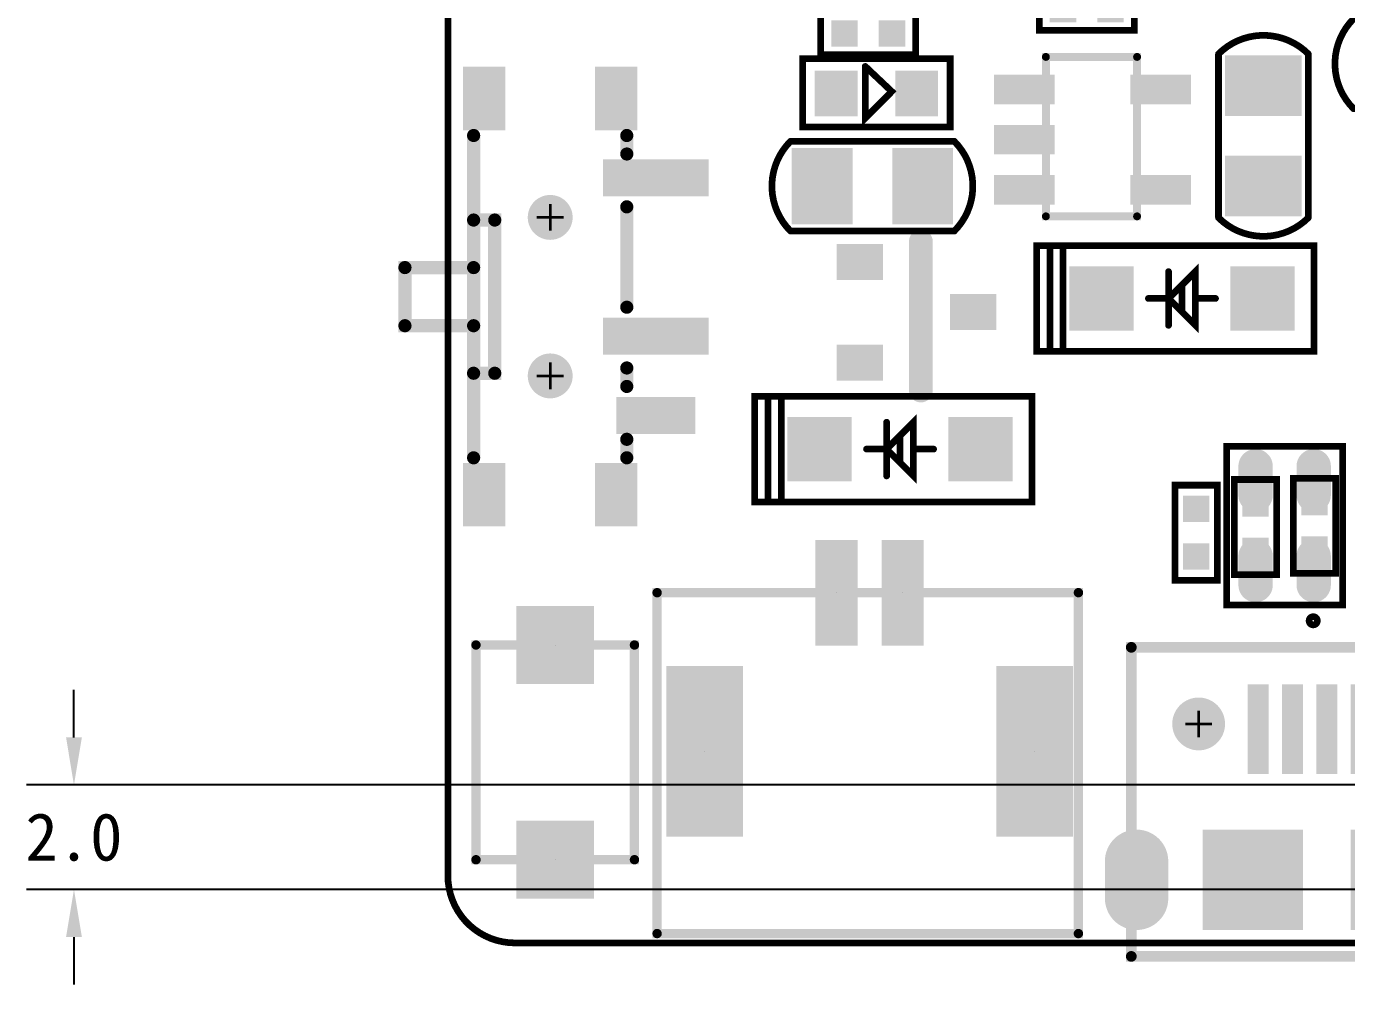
# Model space of a CAD drawing. Extents: x -8 to 41.9, y -3.3 to 70.6.
# Drawn here: x -7.98 to 17.01, y -0.79 to 17.35 of the extents above; entities that cross this region are included whole.
import ezdxf

# ---------------------------------------------------------------- set-up
doc = ezdxf.new("R2010")
doc.units = 0
doc.header["$MEASUREMENT"] = 0
for name, color, linetype in [('BOARD_OUTLINE_00', 254, 'Continuous'), ('DRIL_NPLTE_THRU_01', 3, 'Continuous'), ('DRIL_NPLTE_THRU_03', 1, 'Continuous'), ('DRIL_NPLTE_THRU_04', 16, 'Continuous'), ('DRIL_PLTE_THRU_01', 3, 'Continuous'), ('DRIL_PLTE_THRU_03', 1, 'Continuous'), ('DRIL_PLTE_THRU_04', 16, 'Continuous'), ('DRIL_SYMBOL', 254, 'Continuous'), ('PADS_BOT', 1, 'Continuous'), ('PADS_INNER', 96, 'Continuous'), ('PADS_TOP', 96, 'Continuous'), ('PART_TOP_2DLINE_00', 254, 'Continuous'), ('PART_TOP_2DLINE_126', 254, 'Continuous')]:
    doc.layers.add(name, color=color, linetype=linetype)
doc.dimstyles.get("Standard").update_dxf_attribs({"dimscale": 5, "dimtxt": 0.18, "dimasz": 0.18, "dimexe": 0.18, "dimexo": 0.0625, "dimgap": 0.09, "dimtad": 0, "dimtih": 1, "dimtoh": 1, "dimdec": 4, "dimzin": 0, "dimdsep": 46, "dimtxsty": 'Standard', "dimcen": 0.09, "dimadec": 0, "dimazin": 0, "dimtfac": 1, "dimtdec": 4, "dimtofl": 0, "dimtmove": 0, "dimatfit": 3, "dimfxl": 1, "dimtolj": 1, "dimtzin": 0, "dimarcsym": 0})

# ---------------------------------------------------------------- blocks, each defined once
blk = doc.blocks.new('BOARD_93')
at = {"layer": 'BOARD_OUTLINE_00', "const_width": 0.127}
blk.add_lwpolyline([(0, -0.889, -0.4142136), (1.27, 0.381), (24.7142, 0.381, -0.4142136), (25.9842, -0.889), (25.9842, -59.9948, -0.4142136), (24.7142, -61.2648), (1.27, -61.2648, -0.4142136), (0, -59.9948)], format="xyb", close=True, dxfattribs=at)
blk = doc.blocks.new('SMOOTH_0$127')
at = {"const_width": 0.0635}
blk.add_lwpolyline([(-0.03175, 0, 1), (0.03175, 0, 1)], format="xyb", close=True, dxfattribs=at)
blk = doc.blocks.new('PART_BODY_TOP_60')
at = {"layer": 'PART_TOP_2DLINE_00', "const_width": 0.127}
blk.add_lwpolyline([(2.75, 1), (-2.5, 1), (-2.5, -1), (2.75, -1)], close=True, dxfattribs=at)
for points in [[(2.25, 1), (2.25, -1)], [(2.5, 1), (2.5, -1)], [(0.254, 0), (-0.254, 0.508), (-0.254, -0.508), (0.254, 0)], [(0.254, 0.508), (0.254, -0.508)], [(0, 0.254), (0, -0.254)], [(-0.254, 0), (-0.635, 0)], [(0.635, 0), (0.254, 0)]]:
    blk.add_lwpolyline(points, dxfattribs=at)
at = {"layer": 'PART_TOP_2DLINE_00'}
for p in [(-2.5, 1), (2.25, 1), (2.5, 1), (2.75, 1), (-0.254, 0.508), (0.254, 0.508), (0, 0.254), (-0.635, 0), (-0.254, 0), (0.254, 0), (0.254, 0), (0.254, 0), (0.635, 0), (0, -0.254), (-0.254, -0.508), (0.254, -0.508), (-2.5, -1), (2.25, -1), (2.5, -1), (2.75, -1)]:
    blk.add_blockref('SMOOTH_0$127', p, dxfattribs=at)
blk = doc.blocks.new('DRIL_HOLE_0')
blk.add_lwpolyline([(0, 0, 1), (0, 0, 1)], format="xyb", close=True)
blk = doc.blocks.new('PAD_0')
blk.add_lwpolyline([(0, 0, 1), (0, 0, 1)], format="xyb", close=True)
blk = doc.blocks.new('PAD_8')
at = {"const_width": 1.2192}
blk.add_lwpolyline([(-0.6096, 0), (0.6096, 0)], dxfattribs=at)
blk = doc.blocks.new('STK_TOP_48')
at = {"layer": 'DRIL_PLTE_THRU_01'}
blk.add_blockref('DRIL_HOLE_0', (0, 0), dxfattribs=at)
at = {"layer": 'DRIL_PLTE_THRU_03'}
blk.add_blockref('DRIL_HOLE_0', (0, 0), dxfattribs=at)
at = {"layer": 'DRIL_PLTE_THRU_04'}
blk.add_blockref('DRIL_HOLE_0', (0, 0), dxfattribs=at)
at = {"layer": 'PADS_BOT'}
blk.add_blockref('PAD_0', (0, 0), dxfattribs=at)
at = {"layer": 'PADS_INNER'}
blk.add_blockref('PAD_0', (0, 0), dxfattribs=at)
at = {"layer": 'PADS_TOP'}
blk.add_blockref('PAD_8', (0, 0), dxfattribs=at)
blk = doc.blocks.new('SYM_TOP_5')
for name, p in [('PART_BODY_TOP_60', (0, 0)), ('STK_TOP_48', (-1.524, 0)), ('STK_TOP_48', (1.524, 0))]:
    blk.add_blockref(name, p)
blk = doc.blocks.new('PART_TOP_19')
blk.add_blockref('SYM_TOP_5', (0, 0))
blk = doc.blocks.new('SMOOTH_0$1778')
at = {"const_width": 0.0889}
blk.add_lwpolyline([(-0.04445, 0, 1), (0.04445, 0, 1)], format="xyb", close=True, dxfattribs=at)
blk = doc.blocks.new('PART_BODY_TOP_63')
at = {"layer": 'PART_TOP_2DLINE_126', "const_width": 0.1778}
blk.add_lwpolyline([(-6.4516, 4.6482), (0, 4.6482), (0, -3.3274), (-6.4516, -3.3274)], close=True, dxfattribs=at)
at = {"layer": 'PART_TOP_2DLINE_126'}
for p in [(-6.4516, 4.6482), (0, 4.6482), (-6.4516, -3.3274), (0, -3.3274)]:
    blk.add_blockref('SMOOTH_0$1778', p, dxfattribs=at)
blk = doc.blocks.new('PAD_3')
blk.add_lwpolyline([(0, 0), (0, 0)])
blk = doc.blocks.new('PAD_9')
at = {"const_width": 0.8}
blk.add_lwpolyline([(-1, 0), (1, 0)], dxfattribs=at)
blk = doc.blocks.new('STK_TOP_44')
at = {"layer": 'DRIL_NPLTE_THRU_01'}
blk.add_blockref('DRIL_HOLE_0', (0, 0), dxfattribs=at)
at = {"layer": 'DRIL_NPLTE_THRU_03'}
blk.add_blockref('DRIL_HOLE_0', (0, 0), dxfattribs=at)
at = {"layer": 'DRIL_NPLTE_THRU_04'}
blk.add_blockref('DRIL_HOLE_0', (0, 0), dxfattribs=at)
at = {"layer": 'PADS_BOT'}
blk.add_blockref('PAD_3', (0, 0), dxfattribs=at)
at = {"layer": 'PADS_INNER'}
blk.add_blockref('PAD_3', (0, 0), dxfattribs=at)
at = {"layer": 'PADS_TOP'}
blk.add_blockref('PAD_9', (0, 0), dxfattribs=at)
blk = doc.blocks.new('PAD_10')
at = {"const_width": 1.45}
blk.add_lwpolyline([(-1.615, 0), (1.615, 0)], dxfattribs=at)
blk = doc.blocks.new('STK_TOP_19')
at = {"layer": 'DRIL_NPLTE_THRU_01'}
blk.add_blockref('DRIL_HOLE_0', (0, 0), dxfattribs=at)
at = {"layer": 'DRIL_NPLTE_THRU_03'}
blk.add_blockref('DRIL_HOLE_0', (0, 0), dxfattribs=at)
at = {"layer": 'DRIL_NPLTE_THRU_04'}
blk.add_blockref('DRIL_HOLE_0', (0, 0), dxfattribs=at)
at = {"layer": 'PADS_BOT'}
blk.add_blockref('PAD_3', (0, 0), dxfattribs=at)
at = {"layer": 'PADS_INNER'}
blk.add_blockref('PAD_3', (0, 0), dxfattribs=at)
at = {"layer": 'PADS_TOP'}
blk.add_blockref('PAD_10', (0, 0), dxfattribs=at)
blk = doc.blocks.new('SYM_TOP_8')
for name, p in [('PART_BODY_TOP_63', (0, 0)), ('STK_TOP_19', (-3, 3.75)), ('STK_TOP_44', (0, 1.25)), ('STK_TOP_44', (0, 0)), ('STK_TOP_19', (-3, -2.5))]:
    blk.add_blockref(name, p)
blk = doc.blocks.new('PART_TOP_20')
blk.add_blockref('SYM_TOP_8', (0, 0))
blk = doc.blocks.new('PART_BODY_TOP_59')
at = {"layer": 'PART_TOP_2DLINE_126', "const_width": 0.127}
blk.add_lwpolyline([(-1.55, 0.85, 0.414214), (-1.55, -0.85), (1.55, -0.85, 0.414214), (1.55, 0.85)], format="xyb", close=True, dxfattribs=at)
at = {"layer": 'PART_TOP_2DLINE_126'}
for p in [(-1.55, 0.85), (1.55, 0.85), (-1.55, -0.85), (1.55, -0.85)]:
    blk.add_blockref('SMOOTH_0$127', p, dxfattribs=at)
blk = doc.blocks.new('PAD_7')
at = {"const_width": 1.15}
blk.add_lwpolyline([(-0.725, 0), (0.725, 0)], dxfattribs=at)
blk = doc.blocks.new('STK_TOP_7')
at = {"layer": 'DRIL_PLTE_THRU_01'}
blk.add_blockref('DRIL_HOLE_0', (0, 0), dxfattribs=at)
at = {"layer": 'DRIL_PLTE_THRU_03'}
blk.add_blockref('DRIL_HOLE_0', (0, 0), dxfattribs=at)
at = {"layer": 'DRIL_PLTE_THRU_04'}
blk.add_blockref('DRIL_HOLE_0', (0, 0), dxfattribs=at)
at = {"layer": 'PADS_BOT'}
blk.add_blockref('PAD_0', (0, 0), dxfattribs=at)
at = {"layer": 'PADS_INNER'}
blk.add_blockref('PAD_0', (0, 0), dxfattribs=at)
at = {"layer": 'PADS_TOP', "rotation": 90}
blk.add_blockref('PAD_7', (0, 0), dxfattribs=at)
blk = doc.blocks.new('SYM_TOP_4')
for name, p in [('STK_TOP_7', (-0.95, 0)), ('STK_TOP_7', (0.95, 0)), ('PART_BODY_TOP_59', (0, 0))]:
    blk.add_blockref(name, p)
blk = doc.blocks.new('PART_TOP_27')
blk.add_blockref('SYM_TOP_4', (0, 0))
blk = doc.blocks.new('PART_BODY_TOP_64')
at = {"layer": 'PART_TOP_2DLINE_126', "const_width": 0.127}
blk.add_lwpolyline([(-0.898, 0.408), (-0.898, -0.392), (0.902, -0.392), (0.902, 0.408)], close=True, dxfattribs=at)
at = {"layer": 'PART_TOP_2DLINE_126'}
for p in [(-0.898, 0.408), (0.902, 0.408), (-0.898, -0.392), (0.902, -0.392)]:
    blk.add_blockref('SMOOTH_0$127', p, dxfattribs=at)
blk = doc.blocks.new('PAD_1')
at = {"const_width": 0.5}
blk.add_lwpolyline([(-0.25, 0), (0.25, 0)], dxfattribs=at)
blk = doc.blocks.new('STK_TOP_6')
at = {"layer": 'DRIL_PLTE_THRU_01'}
blk.add_blockref('DRIL_HOLE_0', (0, 0), dxfattribs=at)
at = {"layer": 'DRIL_PLTE_THRU_03'}
blk.add_blockref('DRIL_HOLE_0', (0, 0), dxfattribs=at)
at = {"layer": 'DRIL_PLTE_THRU_04'}
blk.add_blockref('DRIL_HOLE_0', (0, 0), dxfattribs=at)
at = {"layer": 'PADS_BOT'}
blk.add_blockref('PAD_0', (0, 0), dxfattribs=at)
at = {"layer": 'PADS_INNER'}
blk.add_blockref('PAD_0', (0, 0), dxfattribs=at)
at = {"layer": 'PADS_TOP'}
blk.add_blockref('PAD_1', (0, 0), dxfattribs=at)
blk = doc.blocks.new('SYM_TOP_9')
for name, p in [('PART_BODY_TOP_64', (0, 0)), ('STK_TOP_6', (-0.448, 0.008)), ('STK_TOP_6', (0.452, 0.008))]:
    blk.add_blockref(name, p)
blk = doc.blocks.new('PART_TOP_30')
blk.add_blockref('SYM_TOP_9', (0, 0))
blk = doc.blocks.new('PART_TOP_31')
blk.add_blockref('SYM_TOP_5', (0, 0))
blk = doc.blocks.new('PART_BODY_TOP_62')
at = {"layer": 'PART_TOP_2DLINE_00', "const_width": 0.127}
blk.add_lwpolyline([(-1.397, 0.66), (1.397, 0.66), (1.397, -0.635), (-1.397, -0.635)], close=True, dxfattribs=at)
blk.add_lwpolyline([(-0.212, 0.513), (-0.212, -0.465), (0.291, 0.039), (-0.21, 0.513)], dxfattribs=at)
at = {"layer": 'PART_TOP_2DLINE_00'}
for p in [(-1.397, 0.66), (-0.212, 0.513), (-0.21, 0.513), (1.397, 0.66), (0.291, 0.039), (-0.212, -0.465), (-1.397, -0.635), (1.397, -0.635)]:
    blk.add_blockref('SMOOTH_0$127', p, dxfattribs=at)
blk = doc.blocks.new('PAD_15')
at = {"const_width": 0.8128}
blk.add_lwpolyline([(-0.4318, 0), (0.4318, 0)], dxfattribs=at)
blk = doc.blocks.new('STK_TOP_18')
at = {"layer": 'DRIL_PLTE_THRU_01'}
blk.add_blockref('DRIL_HOLE_0', (0, 0), dxfattribs=at)
at = {"layer": 'DRIL_PLTE_THRU_03'}
blk.add_blockref('DRIL_HOLE_0', (0, 0), dxfattribs=at)
at = {"layer": 'DRIL_PLTE_THRU_04'}
blk.add_blockref('DRIL_HOLE_0', (0, 0), dxfattribs=at)
at = {"layer": 'PADS_BOT'}
blk.add_blockref('PAD_0', (0, 0), dxfattribs=at)
at = {"layer": 'PADS_INNER'}
blk.add_blockref('PAD_0', (0, 0), dxfattribs=at)
at = {"layer": 'PADS_TOP', "rotation": 90}
blk.add_blockref('PAD_15', (0, 0), dxfattribs=at)
blk = doc.blocks.new('SYM_TOP_7')
for name, p in [('STK_TOP_18', (-0.762, 0)), ('STK_TOP_18', (0.762, 0)), ('PART_BODY_TOP_62', (0, 0))]:
    blk.add_blockref(name, p)
blk = doc.blocks.new('PART_TOP_32')
blk.add_blockref('SYM_TOP_7', (0, 0))
blk = doc.blocks.new('PART_TOP_33')
blk.add_blockref('SYM_TOP_9', (0, 0))
blk = doc.blocks.new('SMOOTH_0$1499993333')
at = {"const_width": 0.075}
blk.add_lwpolyline([(-0.037, 0, 1), (0.037, 0, 1)], format="xyb", close=True, dxfattribs=at)
blk = doc.blocks.new('PART_BODY_TOP_66')
at = {"layer": 'PART_TOP_2DLINE_126', "const_width": 0.15}
blk.add_lwpolyline([(0.999, 3.005), (2.725, 3.005), (2.725, -0.012), (0.999, -0.012)], close=True, dxfattribs=at)
at = {"layer": 'PART_TOP_2DLINE_126'}
for p in [(0.999, 3.005), (2.725, 3.005), (0.999, -0.012), (2.725, -0.012)]:
    blk.add_blockref('SMOOTH_0$1499993333', p, dxfattribs=at)
blk = doc.blocks.new('PAD_16')
at = {"const_width": 0.56}
blk.add_lwpolyline([(-0.575, 0), (0.575, 0)], dxfattribs=at)
blk = doc.blocks.new('STK_TOP_31')
at = {"layer": 'DRIL_PLTE_THRU_01'}
blk.add_blockref('DRIL_HOLE_0', (0, 0), dxfattribs=at)
at = {"layer": 'DRIL_PLTE_THRU_03'}
blk.add_blockref('DRIL_HOLE_0', (0, 0), dxfattribs=at)
at = {"layer": 'DRIL_PLTE_THRU_04'}
blk.add_blockref('DRIL_HOLE_0', (0, 0), dxfattribs=at)
at = {"layer": 'PADS_BOT'}
blk.add_blockref('PAD_0', (0, 0), dxfattribs=at)
at = {"layer": 'PADS_INNER'}
blk.add_blockref('PAD_0', (0, 0), dxfattribs=at)
at = {"layer": 'PADS_TOP'}
blk.add_blockref('PAD_16', (0, 0), dxfattribs=at)
blk = doc.blocks.new('SYM_TOP_11')
for name, p in [('PART_BODY_TOP_66', (0, 0)), ('STK_TOP_31', (0.59044, 2.38864)), ('STK_TOP_31', (3.17391, 2.38864)), ('STK_TOP_31', (0.59044, 1.43864)), ('STK_TOP_31', (0.59044, 0.48864)), ('STK_TOP_31', (3.17391, 0.48864))]:
    blk.add_blockref(name, p)
blk = doc.blocks.new('PART_TOP_34')
blk.add_blockref('SYM_TOP_11', (0, 0))
blk = doc.blocks.new('PART_TOP_35')
blk.add_blockref('SYM_TOP_4', (0, 0))
blk = doc.blocks.new('PART_TOP_36')
blk.add_blockref('SYM_TOP_4', (0, 0))
blk = doc.blocks.new('SMOOTH_0$24994')
at = {"const_width": 0.125}
blk.add_lwpolyline([(-0.062, 0, 1), (0.062, 0, 1)], format="xyb", close=True, dxfattribs=at)
blk = doc.blocks.new('PART_BODY_TOP_78')
at = {"layer": 'PART_TOP_2DLINE_126', "const_width": 0.25}
for points in [[(-0.8, 3.45), (1.7, 3.45), (1.7, 4.75), (2.8, 4.75), (2.8, 3.45), (5.3, 3.45)], [(-0.45, 0.55), (-0.8, 0.55)], [(0.9, 0.55), (0.55, 0.55)], [(2.05, 0.55), (3.95, 0.55)], [(4.95, 0.55), (5.3, 0.55)]]:
    blk.add_lwpolyline(points, dxfattribs=at)
blk.add_lwpolyline([(0.8, 3.45), (0.8, 3.05), (3.7, 3.05), (3.7, 3.45)], close=True, dxfattribs=at)
at = {"layer": 'PART_TOP_2DLINE_126'}
for p in [(1.7, 4.75), (2.8, 4.75), (-0.8, 3.45), (0.8, 3.45), (1.7, 3.45), (2.8, 3.45), (3.7, 3.45), (5.3, 3.45), (0.8, 3.05), (3.7, 3.05), (-0.8, 0.55), (-0.45, 0.55), (0.55, 0.55), (0.9, 0.55), (2.05, 0.55), (3.95, 0.55), (4.95, 0.55), (5.3, 0.55)]:
    blk.add_blockref('SMOOTH_0$24994', p, dxfattribs=at)
blk = doc.blocks.new('PAD_17')
at = {"const_width": 0.7}
blk.add_lwpolyline([(-0.75, 0), (0.75, 0)], dxfattribs=at)
blk = doc.blocks.new('STK_TOP_23')
at = {"layer": 'DRIL_PLTE_THRU_01'}
blk.add_blockref('DRIL_HOLE_0', (0, 0), dxfattribs=at)
at = {"layer": 'DRIL_PLTE_THRU_03'}
blk.add_blockref('DRIL_HOLE_0', (0, 0), dxfattribs=at)
at = {"layer": 'DRIL_PLTE_THRU_04'}
blk.add_blockref('DRIL_HOLE_0', (0, 0), dxfattribs=at)
at = {"layer": 'PADS_BOT'}
blk.add_blockref('PAD_0', (0, 0), dxfattribs=at)
at = {"layer": 'PADS_INNER'}
blk.add_blockref('PAD_0', (0, 0), dxfattribs=at)
at = {"layer": 'PADS_TOP', "rotation": 90}
blk.add_blockref('PAD_17', (0, 0), dxfattribs=at)
blk = doc.blocks.new('PAD_18')
at = {"const_width": 0.7}
blk.add_lwpolyline([(-1, 0), (1, 0)], dxfattribs=at)
blk = doc.blocks.new('STK_TOP_24')
at = {"layer": 'DRIL_PLTE_THRU_01'}
blk.add_blockref('DRIL_HOLE_0', (0, 0), dxfattribs=at)
at = {"layer": 'DRIL_PLTE_THRU_03'}
blk.add_blockref('DRIL_HOLE_0', (0, 0), dxfattribs=at)
at = {"layer": 'DRIL_PLTE_THRU_04'}
blk.add_blockref('DRIL_HOLE_0', (0, 0), dxfattribs=at)
at = {"layer": 'PADS_BOT'}
blk.add_blockref('PAD_0', (0, 0), dxfattribs=at)
at = {"layer": 'PADS_INNER'}
blk.add_blockref('PAD_0', (0, 0), dxfattribs=at)
at = {"layer": 'PADS_TOP', "rotation": 90}
blk.add_blockref('PAD_18', (0, 0), dxfattribs=at)
blk = doc.blocks.new('DRIL_SYMBOL_0$85')
at = {"layer": 'DRIL_SYMBOL', "const_width": 0.0508}
for points in [[(0, -0.254), (0, 0.254)], [(-0.254, 0), (0.254, 0)]]:
    blk.add_lwpolyline(points, dxfattribs=at)
blk = doc.blocks.new('DRIL_HOLE_0$85')
at = {"const_width": 0.425}
blk.add_lwpolyline([(-0.2125, 0, 1), (0.2125, 0, 1)], format="xyb", close=True, dxfattribs=at)
blk.add_blockref('DRIL_SYMBOL_0$85', (0, 0))
blk = doc.blocks.new('PAD_19')
at = {"const_width": 0.425}
blk.add_lwpolyline([(0, -0.2125, 1), (0, 0.2125, 1)], format="xyb", close=True, dxfattribs=at)
blk = doc.blocks.new('STK_TOP_25')
at = {"layer": 'DRIL_NPLTE_THRU_01'}
blk.add_blockref('DRIL_HOLE_0$85', (0, 0), dxfattribs=at)
at = {"layer": 'DRIL_NPLTE_THRU_03'}
blk.add_blockref('DRIL_HOLE_0$85', (0, 0), dxfattribs=at)
at = {"layer": 'DRIL_NPLTE_THRU_04'}
blk.add_blockref('DRIL_HOLE_0$85', (0, 0), dxfattribs=at)
at = {"layer": 'PADS_BOT'}
blk.add_blockref('PAD_19', (0, 0), dxfattribs=at)
at = {"layer": 'PADS_INNER'}
blk.add_blockref('PAD_19', (0, 0), dxfattribs=at)
at = {"layer": 'PADS_TOP'}
blk.add_blockref('PAD_19', (0, 0), dxfattribs=at)
blk = doc.blocks.new('PAD_20')
at = {"const_width": 0.8}
blk.add_lwpolyline([(-0.6, 0), (0.6, 0)], dxfattribs=at)
blk = doc.blocks.new('STK_TOP_22')
at = {"layer": 'DRIL_PLTE_THRU_01'}
blk.add_blockref('DRIL_HOLE_0', (0, 0), dxfattribs=at)
at = {"layer": 'DRIL_PLTE_THRU_03'}
blk.add_blockref('DRIL_HOLE_0', (0, 0), dxfattribs=at)
at = {"layer": 'DRIL_PLTE_THRU_04'}
blk.add_blockref('DRIL_HOLE_0', (0, 0), dxfattribs=at)
at = {"layer": 'PADS_BOT'}
blk.add_blockref('PAD_0', (0, 0), dxfattribs=at)
at = {"layer": 'PADS_INNER'}
blk.add_blockref('PAD_0', (0, 0), dxfattribs=at)
at = {"layer": 'PADS_TOP'}
blk.add_blockref('PAD_20', (0, 0), dxfattribs=at)
blk = doc.blocks.new('SYM_TOP_15')
for name, p in [('PART_BODY_TOP_78', (0, 0)), ('STK_TOP_22', (-1.5, 3.25)), ('STK_TOP_22', (6, 3.25)), ('STK_TOP_25', (0.75, 2)), ('STK_TOP_25', (3.75, 2)), ('STK_TOP_24', (1.5, 0)), ('STK_TOP_24', (4.5, 0)), ('STK_TOP_22', (-1.5, 0.75)), ('STK_TOP_23', (0, 0)), ('STK_TOP_22', (6, 0.75))]:
    blk.add_blockref(name, p)
blk = doc.blocks.new('PART_TOP_37')
blk.add_blockref('SYM_TOP_15', (0, 0))
blk = doc.blocks.new('PART_TOP_39')
blk.add_blockref('SYM_TOP_9', (0, 0))
blk = doc.blocks.new('PART_TOP_40')
blk.add_blockref('SYM_TOP_9', (0, 0))
blk = doc.blocks.new('PART_BODY_TOP_76')
at = {"layer": 'PART_TOP_2DLINE_00', "const_width": 0.127}
blk.add_lwpolyline([(-1.5, -1.1), (-1.5, 1.1), (1.5, 1.1), (1.5, -1.1)], close=True, dxfattribs=at)
blk.add_lwpolyline([(-1.878, -0.541, 1), (-1.723, -0.541, 1)], format="xyb", close=True, dxfattribs=at)
at = {"layer": 'PART_TOP_2DLINE_00'}
for p in [(-1.5, 1.1), (1.5, 1.1), (-1.5, -1.1), (1.5, -1.1)]:
    blk.add_blockref('SMOOTH_0$127', p, dxfattribs=at)
blk = doc.blocks.new('PAD_21')
at = {"const_width": 0.325}
blk.add_lwpolyline([(-0.275, -0.1625), (0.275, -0.1625, 1), (0.275, 0.1625), (-0.275, 0.1625, 1)], format="xyb", close=True, dxfattribs=at)
blk = doc.blocks.new('STK_TOP_140')
at = {"layer": 'DRIL_PLTE_THRU_01'}
blk.add_blockref('DRIL_HOLE_0', (0, 0), dxfattribs=at)
at = {"layer": 'DRIL_PLTE_THRU_03'}
blk.add_blockref('DRIL_HOLE_0', (0, 0), dxfattribs=at)
at = {"layer": 'DRIL_PLTE_THRU_04'}
blk.add_blockref('DRIL_HOLE_0', (0, 0), dxfattribs=at)
at = {"layer": 'PADS_BOT'}
blk.add_blockref('PAD_0', (0, 0), dxfattribs=at)
at = {"layer": 'PADS_INNER'}
blk.add_blockref('PAD_0', (0, 0), dxfattribs=at)
at = {"layer": 'PADS_TOP'}
blk.add_blockref('PAD_21', (0, 0), dxfattribs=at)
blk = doc.blocks.new('SYM_TOP_13')
for name, p in [('PART_BODY_TOP_76', (0, 0)), ('STK_TOP_140', (-0.85, 0.55)), ('STK_TOP_140', (0.85, 0.55)), ('STK_TOP_140', (-0.85, -0.55)), ('STK_TOP_140', (0.85, -0.55))]:
    blk.add_blockref(name, p)
blk = doc.blocks.new('PART_TOP_41')
blk.add_blockref('SYM_TOP_13', (0, 0))
blk = doc.blocks.new('PART_TOP_42')
blk.add_blockref('SYM_TOP_9', (0, 0))
blk = doc.blocks.new('SMOOTH_0$2032')
at = {"const_width": 0.1016}
blk.add_lwpolyline([(-0.0508, 0, 1), (0.0508, 0, 1)], format="xyb", close=True, dxfattribs=at)
blk = doc.blocks.new('PART_BODY_TOP_61')
at = {"layer": 'PART_TOP_2DLINE_126', "const_width": 0.203}
blk.add_lwpolyline([(-3.7, 4.4), (3.7, 4.4), (3.7, -1.45), (-3.7, -1.45)], close=True, dxfattribs=at)
at = {"layer": 'PART_TOP_2DLINE_126'}
for p in [(-3.7, 4.4), (3.7, 4.4), (-3.7, -1.45), (3.7, -1.45)]:
    blk.add_blockref('SMOOTH_0$2032', p, dxfattribs=at)
blk = doc.blocks.new('PAD_22')
at = {"const_width": 0.399}
blk.add_lwpolyline([(-0.85, 0), (0.85, 0)], dxfattribs=at)
blk = doc.blocks.new('STK_TOP_11')
at = {"layer": 'DRIL_NPLTE_THRU_01'}
blk.add_blockref('DRIL_HOLE_0', (0, 0), dxfattribs=at)
at = {"layer": 'DRIL_NPLTE_THRU_03'}
blk.add_blockref('DRIL_HOLE_0', (0, 0), dxfattribs=at)
at = {"layer": 'DRIL_NPLTE_THRU_04'}
blk.add_blockref('DRIL_HOLE_0', (0, 0), dxfattribs=at)
at = {"layer": 'PADS_BOT'}
blk.add_blockref('PAD_0', (0, 0), dxfattribs=at)
at = {"layer": 'PADS_INNER'}
blk.add_blockref('PAD_0', (0, 0), dxfattribs=at)
at = {"layer": 'PADS_TOP', "rotation": 90}
blk.add_blockref('PAD_22', (0, 0), dxfattribs=at)
blk = doc.blocks.new('DRIL_SYMBOL_0$7')
at = {"layer": 'DRIL_SYMBOL', "const_width": 0.0508}
for points in [[(0, -0.254), (0, 0.254)], [(-0.254, 0), (0.254, 0)]]:
    blk.add_lwpolyline(points, dxfattribs=at)
blk = doc.blocks.new('DRIL_HOLE_0$7')
at = {"const_width": 0.35}
blk.add_lwpolyline([(-0.175, 0, 1), (0.175, 0, 1)], format="xyb", close=True, dxfattribs=at)
blk.add_blockref('DRIL_SYMBOL_0$7', (0, 0))
blk = doc.blocks.new('PAD_23')
at = {"const_width": 0.5}
blk.add_lwpolyline([(0, -0.25), (0, -0.25, 1), (0, 0.25), (0, 0.25, 1)], format="xyb", close=True, dxfattribs=at)
blk = doc.blocks.new('STK_TOP_298')
at = {"layer": 'DRIL_PLTE_THRU_01'}
blk.add_blockref('DRIL_HOLE_0$7', (0, 0), dxfattribs=at)
at = {"layer": 'DRIL_PLTE_THRU_03'}
blk.add_blockref('DRIL_HOLE_0$7', (0, 0), dxfattribs=at)
at = {"layer": 'DRIL_PLTE_THRU_04'}
blk.add_blockref('DRIL_HOLE_0$7', (0, 0), dxfattribs=at)
at = {"layer": 'PADS_BOT'}
blk.add_blockref('PAD_23', (0, 0), dxfattribs=at)
at = {"layer": 'PADS_INNER'}
blk.add_blockref('PAD_23', (0, 0), dxfattribs=at)
at = {"layer": 'PADS_TOP'}
blk.add_blockref('PAD_23', (0, 0), dxfattribs=at)
blk = doc.blocks.new('PAD_24')
at = {"const_width": 1.9}
blk.add_lwpolyline([(-0.95, 0), (0.95, 0)], dxfattribs=at)
blk = doc.blocks.new('STK_TOP_13')
at = {"layer": 'DRIL_NPLTE_THRU_01'}
blk.add_blockref('DRIL_HOLE_0', (0, 0), dxfattribs=at)
at = {"layer": 'DRIL_NPLTE_THRU_03'}
blk.add_blockref('DRIL_HOLE_0', (0, 0), dxfattribs=at)
at = {"layer": 'DRIL_NPLTE_THRU_04'}
blk.add_blockref('DRIL_HOLE_0', (0, 0), dxfattribs=at)
at = {"layer": 'PADS_BOT'}
blk.add_blockref('PAD_0', (0, 0), dxfattribs=at)
at = {"layer": 'PADS_INNER'}
blk.add_blockref('PAD_0', (0, 0), dxfattribs=at)
at = {"layer": 'PADS_TOP', "rotation": 90}
blk.add_blockref('PAD_24', (0, 0), dxfattribs=at)
blk = doc.blocks.new('PAD_25')
at = {"const_width": 1.9}
blk.add_lwpolyline([(-0.95, 0), (0.95, 0)], dxfattribs=at)
blk = doc.blocks.new('STK_TOP_14')
at = {"layer": 'DRIL_NPLTE_THRU_01'}
blk.add_blockref('DRIL_HOLE_0', (0, 0), dxfattribs=at)
at = {"layer": 'DRIL_NPLTE_THRU_03'}
blk.add_blockref('DRIL_HOLE_0', (0, 0), dxfattribs=at)
at = {"layer": 'DRIL_NPLTE_THRU_04'}
blk.add_blockref('DRIL_HOLE_0', (0, 0), dxfattribs=at)
at = {"layer": 'PADS_BOT'}
blk.add_blockref('PAD_0', (0, 0), dxfattribs=at)
at = {"layer": 'PADS_INNER'}
blk.add_blockref('PAD_0', (0, 0), dxfattribs=at)
at = {"layer": 'PADS_TOP'}
blk.add_blockref('PAD_25', (0, 0), dxfattribs=at)
blk = doc.blocks.new('DRIL_SLOT_0001900047000000900')
at = {"const_width": 0.25}
blk.add_lwpolyline([(0.125, -0.35), (0.125, 0.35, 1), (-0.125, 0.35), (-0.125, -0.35, 1)], format="xyb", close=True, dxfattribs=at)
blk = doc.blocks.new('PAD_26')
at = {"const_width": 0.6}
blk.add_lwpolyline([(-0.35, -0.3), (0.35, -0.3, 1), (0.35, 0.3), (-0.35, 0.3, 1)], format="xyb", close=True, dxfattribs=at)
blk = doc.blocks.new('STK_TOP_15')
at = {"layer": 'DRIL_PLTE_THRU_01'}
blk.add_blockref('DRIL_SLOT_0001900047000000900', (0, 0), dxfattribs=at)
at = {"layer": 'DRIL_PLTE_THRU_03'}
blk.add_blockref('DRIL_SLOT_0001900047000000900', (0, 0), dxfattribs=at)
at = {"layer": 'DRIL_PLTE_THRU_04'}
blk.add_blockref('DRIL_SLOT_0001900047000000900', (0, 0), dxfattribs=at)
at = {"layer": 'PADS_BOT', "rotation": 90}
blk.add_blockref('PAD_26', (0, 0), dxfattribs=at)
at = {"layer": 'PADS_INNER', "rotation": 90}
blk.add_blockref('PAD_26', (0, 0), dxfattribs=at)
at = {"layer": 'PADS_TOP', "rotation": 90}
blk.add_blockref('PAD_26', (0, 0), dxfattribs=at)
blk = doc.blocks.new('SYM_TOP_6')
for name, p in [('PART_BODY_TOP_61', (0, 0)), ('STK_TOP_11', (-1.29997, 2.85)), ('STK_TOP_11', (-0.64999, 2.85)), ('STK_TOP_11', (0, 2.85)), ('STK_TOP_11', (0.64999, 2.85)), ('STK_TOP_11', (1.29997, 2.85)), ('STK_TOP_298', (-2.425, 2.95)), ('STK_TOP_298', (2.425, 2.95)), ('STK_TOP_13', (-1.4, 0)), ('STK_TOP_15', (-3.6, 0)), ('STK_TOP_14', (1.4, 0)), ('STK_TOP_15', (3.6, 0))]:
    blk.add_blockref(name, p)
blk = doc.blocks.new('PART_TOP_49')
blk.add_blockref('SYM_TOP_6', (0, 0))
blk = doc.blocks.new('PART_BODY_TOP_79')
at = {"layer": 'PART_TOP_2DLINE_126', "const_width": 0.178}
blk.add_lwpolyline([(0, 1.5), (4.064, 1.5), (4.064, -1.5), (0, -1.5)], close=True, dxfattribs=at)
at = {"layer": 'PART_TOP_2DLINE_126'}
for p in [(0, 1.5), (4.064, 1.5), (0, -1.5), (4.064, -1.5)]:
    blk.add_blockref('SMOOTH_0$1778', p, dxfattribs=at)
blk = doc.blocks.new('PAD_4')
at = {"const_width": 1.4732}
blk.add_lwpolyline([(-0.7366, 0), (0.7366, 0)], dxfattribs=at)
blk = doc.blocks.new('STK_TOP_16')
at = {"layer": 'DRIL_NPLTE_THRU_01'}
blk.add_blockref('DRIL_HOLE_0', (0, 0), dxfattribs=at)
at = {"layer": 'DRIL_NPLTE_THRU_03'}
blk.add_blockref('DRIL_HOLE_0', (0, 0), dxfattribs=at)
at = {"layer": 'DRIL_NPLTE_THRU_04'}
blk.add_blockref('DRIL_HOLE_0', (0, 0), dxfattribs=at)
at = {"layer": 'PADS_BOT'}
blk.add_blockref('PAD_3', (0, 0), dxfattribs=at)
at = {"layer": 'PADS_INNER'}
blk.add_blockref('PAD_3', (0, 0), dxfattribs=at)
at = {"layer": 'PADS_TOP'}
blk.add_blockref('PAD_4', (0, 0), dxfattribs=at)
blk = doc.blocks.new('SYM_TOP_16')
for name, p in [('PART_BODY_TOP_79', (0, 0)), ('STK_TOP_16', (0, 0)), ('STK_TOP_16', (4.064, 0))]:
    blk.add_blockref(name, p)
blk = doc.blocks.new('PART_TOP_58')
blk.add_blockref('SYM_TOP_16', (0, 0))
blk = doc.blocks.new('SMOOTH_0$4499986667')
at = {"const_width": 0.225}
blk.add_lwpolyline([(-0.112, 0, 1), (0.112, 0, 1)], format="xyb", close=True, dxfattribs=at)
blk = doc.blocks.new('PART_BODY_TOP_96')
at = {"layer": 'PART_TOP_2DLINE_126', "const_width": 0.45}
blk.add_lwpolyline([(1.588, -0.01), (1.588, 2.812)], dxfattribs=at)
at = {"layer": 'PART_TOP_2DLINE_126'}
for p in [(1.588, 2.812), (1.588, -0.01)]:
    blk.add_blockref('SMOOTH_0$4499986667', p, dxfattribs=at)
blk = doc.blocks.new('PAD_42')
at = {"const_width": 0.68}
blk.add_lwpolyline([(-0.44, 0), (0.44, 0)], dxfattribs=at)
blk = doc.blocks.new('STK_TOP_21')
at = {"layer": 'DRIL_PLTE_THRU_01'}
blk.add_blockref('DRIL_HOLE_0', (0, 0), dxfattribs=at)
at = {"layer": 'DRIL_PLTE_THRU_03'}
blk.add_blockref('DRIL_HOLE_0', (0, 0), dxfattribs=at)
at = {"layer": 'DRIL_PLTE_THRU_04'}
blk.add_blockref('DRIL_HOLE_0', (0, 0), dxfattribs=at)
at = {"layer": 'PADS_BOT'}
blk.add_blockref('PAD_0', (0, 0), dxfattribs=at)
at = {"layer": 'PADS_INNER'}
blk.add_blockref('PAD_0', (0, 0), dxfattribs=at)
at = {"layer": 'PADS_TOP'}
blk.add_blockref('PAD_42', (0, 0), dxfattribs=at)
blk = doc.blocks.new('SYM_TOP_30')
for name, p in [('PART_BODY_TOP_96', (0, 0)), ('STK_TOP_21', (0.43317, 2.42503)), ('STK_TOP_21', (2.57832, 1.47658)), ('STK_TOP_21', (0.43317, 0.51642))]:
    blk.add_blockref(name, p)
blk = doc.blocks.new('PART_TOP_93')
blk.add_blockref('SYM_TOP_30', (0, 0))
blk = doc.blocks.new('*D393')
at = {"color": 0, "linetype": 'Continuous', "lineweight": -2, "transparency": 16777216}
for p, q in [((-7.079, 3.89), (-7.079, 4.79)), ((23.678, 2.99), (-7.979, 2.99)), ((23.678, 1.012), (-7.979, 1.012)), ((-7.079, 0.112), (-7.079, -0.788))]:
    blk.add_line(p, q, dxfattribs=at)
at = {"color": 0, "linetype": 'Continuous', "transparency": 16777216}
for points in [[(-7.229, 3.89), (-6.929, 3.89), (-7.079, 2.99)], [(-7.229, 0.112), (-6.929, 0.112), (-7.079, 1.012)]]:
    blk.add_solid(points, dxfattribs=at)
at = {"layer": 'Defpoints', "color": 0, "linetype": 'Continuous', "transparency": 16777216}
for p in [(23.991, 2.99), (-7.079, 1.012), (23.991, 1.012)]:
    blk.add_point(p, dxfattribs=at)
at = {"color": 0, "linetype": 'Continuous', "transparency": 16777216, "insert": (-7.079, 2.001), "char_height": 0.9, "attachment_point": 5}
blk.add_mtext('\\A1;2.0', dxfattribs=at)

msp = doc.modelspace()

# ---------------------------------------------------------------- block references
for name, p in [('BOARD_93', (0, 61.265)), ('PART_TOP_27', (18.695, 16.64)), ('PART_TOP_32', (8.112, 16.076)), ('PART_TOP_34', (10.322, 13.764)), ('PART_TOP_36', (8.036, 14.323)), ('PART_TOP_93', (7.366, 10.465)), ('PART_TOP_49', (16.638, 1.195))]:
    msp.add_blockref(name, p)
for name, p, rotation in [('PART_TOP_30', (12.097, 17.682), 180), ('PART_TOP_33', (7.96, 17.219), 180), ('PART_TOP_35', (15.439, 15.276), 90), ('PART_TOP_37', (3.937, 9.982), 90), ('PART_TOP_31', (13.897, 12.198), 180), ('PART_TOP_19', (8.56, 9.347), 180), ('PART_TOP_41', (15.841, 7.898), 90), ('PART_TOP_40', (15.282, 7.873), 270), ('PART_TOP_39', (16.4, 7.898), 270), ('PART_TOP_42', (14.175, 7.762), 90), ('PART_TOP_20', (8.609, 6.629), 90), ('PART_TOP_58', (2.032, 1.575), 90)]:
    msp.add_blockref(name, p, dxfattribs=dict(rotation=rotation))

# ---------------------------------------------------------------- dimensions: what is measured, and where the dimension line sits
at = {"linetype": 'Continuous'}
dim = msp.add_linear_dim(base=(-7.079, 1.012), p1=(23.991, 2.99), p2=(23.991, 1.012), angle=90, dimstyle='Standard', override={"dimdec": 1}, dxfattribs=at)
dim.commit()
dim.dimension.update_dxf_attribs({"geometry": '*D393', "text_midpoint": (-7.079, 2.001)})

doc.saveas('drawing.dxf')
